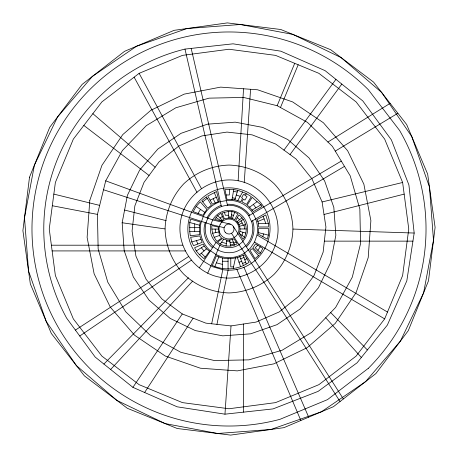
<?xml version="1.0" encoding="UTF-8"?>
<svg xmlns="http://www.w3.org/2000/svg" width="458" height="458" viewBox="0 0 458 458"><rect width="100%" height="100%" fill="white"/><g stroke="black" fill="none" stroke-linecap="round" stroke-linejoin="round"><path stroke-width="0.69" d="M268.354 235.16L268.359 228.296L258.678 228.296L258.364 234.13L267.317 239.162L268.354 235.16L258.678 232.664M199.333 231.41L199.654 225.239L200.301 221.958L190.7 219.13L189.732 222.508L189.732 231.41L190.253 235.773L199.814 234.645L199.333 231.41L189.732 231.41M238.137 180.767C212.352 175.712 185.496 194.015 180.767 219.863C175.712 245.648 194.015 272.504 219.863 277.233C245.648 282.288 272.504 263.985 277.233 238.137C282.288 212.352 263.985 185.496 238.137 180.767L243.53 88.772M244.223 182.771L250.578 89.281M224.958 414.175L273.02 408.914L318.087 391.39L357.08 362.799L387.348 325.088L406.819 280.834L414.175 233.042L408.914 184.98L391.39 139.913L362.799 100.92L325.088 70.652L280.834 51.182L233.042 43.825L184.98 49.086A185.221 185.221 0 0 0 66.61 318.087L95.201 357.08L132.912 387.348L177.166 406.819L224.958 414.175L231.021 325.924L256.039 322.094L279.214 311.927L298.965 296.103L313.948 275.71L323.142 252.129L325.924 226.979L322.094 201.961L311.927 178.786L296.103 159.035L275.71 144.052L252.129 134.858L226.979 132.076L201.961 135.906L178.786 146.073L159.035 161.897L144.052 182.29L134.858 205.871L132.076 231.021L135.906 256.039L146.073 279.214L161.897 298.965L182.29 313.948L205.871 323.142L231.021 325.924M257.035 235C258.982 225.096 255.593 214.613 248.213 207.72A28.671 28.671 0 0 0 227.54 200.364L220.178 201.72A28.671 28.671 0 0 0 203.472 215.947L200.965 223A28.671 28.671 0 0 0 209.787 250.28L215.947 254.528A28.671 28.671 0 0 0 244.583 253.068L250.28 248.213L254.528 242.053L257.035 235L387.497 312.058M245.837 233.065C247.297 226.235 244.583 218.987 238.881 214.928L235.71 220.412C239.414 223.332 241.171 228.994 239.351 233.42L242.958 239.276L244.549 237.273L245.837 233.065L240.038 231.45M231.072 218.18L231.948 211.476L234.719 212.203L237.834 213.88L234.719 219.651C231.611 217.561 227.798 217.831 224.363 218.872L222.164 212.953L228.256 211.476L231.948 211.476M165.069 228.926C165.573 212.06 172.248 195.995 183.847 183.738C196.133 172.174 212.209 165.533 229.074 165.069C245.94 165.573 262.005 172.248 274.262 183.847C285.826 196.133 292.467 212.209 292.931 229.074C292.427 245.94 285.752 262.005 274.153 274.262C261.867 285.826 245.791 292.467 228.926 292.931C212.06 292.427 195.995 285.752 183.738 274.153C172.174 261.867 165.533 245.791 165.069 228.926L122.154 222.754L127.41 195.314L139.587 170.17L157.861 149.033L180.984 133.347L207.377 124.175L235.246 122.154L262.686 127.41L287.83 139.587L308.967 157.861L324.653 180.984L333.825 207.377L335.846 235.246L330.59 262.686L318.413 287.83L300.139 308.967L277.016 324.653L250.623 333.825L222.754 335.846L195.314 330.59L170.17 318.413L149.033 300.139L133.347 277.016L124.175 250.623L122.154 222.754M226.023 246.169L226.836 240.101L229.693 240.101L234.13 238.904L237.261 243.799C231.072 247.354 222.966 246.816 217.527 242.105L222.279 238.624L226.836 240.101M231.988 199.757L233.752 189.566L237.736 190.27L245.608 193.213L244.543 195.102L243.438 194.478L241.601 197.736L242.637 198.314L240.805 201.572L234.845 199.757L227.002 199.476L224.964 189.566L233.752 189.566M211.676 323.783L222.788 269.688C258.415 275.212 283.582 233.626 262.165 204.623A41.163 41.163 0 0 0 224.472 188.089C206.398 190.19 191.158 204.812 188.312 222.788A41.163 41.163 0 0 0 203.272 261.129L212.466 266.693L222.788 269.688M216.949 324.367L228.158 269.802M233.528 268.691L233.528 266.877L235.515 257.86L237.427 257.659L244.561 254.728L249.049 262.331C238.463 269.825 224.076 270.855 212.312 265.514L216.376 255.816C222.267 258.781 229.132 259.388 235.515 257.86M97.439 214.396L105.706 180.841L122.366 150.573L146.302 125.647L175.866 107.767L209.054 98.144L243.604 97.439L277.159 105.706L307.427 122.366L332.353 146.302L350.233 175.866L359.856 209.054L360.56 243.604L352.294 277.159L335.634 307.427L311.698 332.353L282.134 350.233L248.946 359.856L214.396 360.56L180.841 352.294L150.573 335.634L125.647 311.698L107.767 282.134L98.144 248.946L97.439 214.396L52.309 205.739M262.812 236.631L263.516 233.912M234.845 199.757L237.736 190.27M241.984 235.372L242.94 232.258M232.372 218.546L234.719 212.203M277.159 105.706L294.712 63.319M280.468 107.527L298.187 64.755M384.668 318.877L402.628 275.521L408.754 229L402.628 182.479L384.668 139.123L356.106 101.894L318.877 73.332L275.521 55.372L229 49.246L182.479 55.372L139.123 73.332L101.894 101.894L73.332 139.123L55.372 182.479L49.246 229L55.372 275.521L73.332 318.877L101.894 356.106L139.123 384.668L182.479 402.628L229 408.754L275.521 402.628L318.877 384.668L356.106 356.106L384.668 318.877L254.528 242.053M214.813 266.567L218.913 256.795M207.686 273.226L219.92 245.311A18.669 18.669 0 0 0 238.584 245.024L242.408 241.996L245.311 238.08A18.669 18.669 0 0 0 238.08 212.689A18.669 18.669 0 0 0 212.689 219.92L105.706 180.841M260.493 252.976L262.863 248.356L255.575 243.856L252.931 247.738L259.36 254.116L260.493 252.976L255.215 247.738L257.74 245.19M237.736 200.638L242.683 191.942M196.207 206.432L193.196 211.619L202.814 215.277L206.867 209.403L200.312 201.846L196.207 206.432L204.823 212.369M198.005 213.451L200.512 209.403M144.619 392.495L193.127 318.173M199.379 267.781L216.004 242.408A18.669 18.669 0 0 1 210.892 224.449L212.689 219.92L230.305 224.122M132.912 387.348L182.29 313.948M257.854 250.354L260.304 246.776M220.287 244.045L223.601 239.334M283.943 150.104L335.926 79.349M290.023 154.569L341.811 84.077M217.762 215.632L214.573 219.365L221.729 221.071L222.496 220.481L223.596 219.405L221.037 213.21L217.762 215.632L222.496 220.481M110.641 369.469L192.704 281.052M103.903 364.064L188.444 277.771M199.511 254.751L206.438 248.86L209.569 251.156L204.016 258.713L199.511 254.751L196.253 250.915L194.581 247.755L203.312 243.999L204.171 245.992L206.438 248.86M202.717 201.846L207.176 198.314M237.181 221.615L242.019 217.813M220.126 218.06L222.359 216.411M249.616 207.199L257.098 201.652L260.968 204.823L261.953 206.484L253.32 211.59L249.616 207.199L247.102 205.173L252.238 197.341L257.098 201.652M79.755 336.012L191.53 260.11M237.971 222.931L243.267 219.393M75.404 330.075L188.433 256.646M327.917 142.037L390.13 103.331M196.253 250.915L204.171 245.992M335.262 151.106L397.865 113.246M251.854 210.216L260.968 204.823M248.763 215.838L251.494 221.403A23.742 23.742 0 0 1 246.828 244.681L242.162 248.763L236.597 251.494A23.742 23.742 0 0 1 218.466 250.28L213.319 246.828L209.237 242.162A23.742 23.742 0 0 1 205.716 224.334C207.84 214.052 217.012 206.037 227.483 205.304A23.742 23.742 0 0 1 248.763 215.838L341.296 161.084M251.494 221.403L344.49 166.374M244.835 259.858L246.879 258.65M218.203 201.749L219.061 201.251L216.56 191.53L207.777 196.081L212.438 204.205L218.203 201.749L214.338 192.681M238.807 224.603L242.139 222.943M210.108 200.146L216.268 197.215M257.82 221.466L264.117 218.872M240.702 258.85L244.017 257.505M242.574 263.464L245.654 262.216M233.752 243.061L236.168 242.093M214.155 237.381L219.382 235.504L221.58 238.166L216.977 241.4C213.256 237.061 211.516 231.227 211.814 225.554L218.414 227.145L219.382 235.504M239.007 262.216L241.687 261.283M239.643 226.269L245.78 224.46M191.77 241.933L201.028 239.316L202.178 242.351L193.522 245.648L191.77 241.933L190.671 237.278L199.814 235.916L201.028 239.316M230.431 245.082L234.158 244.062M324.012 214.47L404.162 194.123M322.094 201.961L402.628 182.479M212.667 233.231L218.689 231.994M230.053 242.545L233.351 242.064M226.075 194.959L229.361 194.959L229.361 189.566M228.645 215.26L225.336 215.26L224.363 212.134M228.823 217.023L231.221 217.023M258.604 223.372L268.354 223.372L268.354 226.968L258.615 226.968L258.604 223.372L257.035 219.559L265.772 214.974L268.354 223.372M189.732 227.672L199.493 227.672M240.038 228.96L246.181 228.96M211.814 229.074L218.414 229.074M324.361 241.137L412.933 241.137M226.693 241.177L229.853 241.177M51.382 245.202L182.656 245.202M52.132 250.921L185.547 250.921M222.365 261.249L228.067 261.249M233.528 266.877L230.78 266.877L230.78 258.656M292.931 229.074L414.175 233.042M233.443 191.358L237.204 192.011M232.326 197.793L235.286 198.303M224.122 227.695L210.892 224.449L103.508 189.755M53.838 194.106L99.661 205.39M124.587 210.039L166.162 220.653M216.376 262.835L222.365 264.38M189.732 222.508L199.654 225.239M221.58 242.202L226.378 243.524M231.508 214.825L233.534 215.397M236.288 195.011L240.187 196.327M216.067 217.613L221.729 221.071M239.351 233.42L244.549 237.273M216.004 242.408L219.92 245.311M83.837 125.429L149.056 175.471M92.865 113.664L155.125 167.222M237.296 217.67L239.603 219.714M201.331 253.2L205.23 257.064M330.676 312.585L367.39 349.952M325.724 317.743L361.351 357.48M201.331 247.755L204.016 250.915M253.36 204.423L255.879 207.829M231.525 233.374L263.882 282.128L340.031 401.546M233.374 226.475L343.357 398.952M134.125 77.162L196.98 192.337M139.123 73.332L201.354 188.433M241.097 220.848L243.267 225.204M213.188 198.68L215.249 203.009M243.965 267.346L308.681 417.169M196.402 240.627L197.85 243.999M236.752 269.121L300.849 420.484M239.711 256.411L243.456 265.646M232.361 239.608L234.565 245.082M263.184 216.336L265.772 223.372M243.215 255.198L246.221 263.854M237.427 257.659L240.587 266.768M191.181 48.411L227.483 205.304M184.98 49.086L221.403 206.506M215.117 229.074L215.833 232.584M229.693 240.101L230.563 246.003M228.256 211.476L228.92 217.997M244.103 224.958L244.48 228.96M243.53 324.012L243.53 412.143M228.067 258.656L228.067 268.772M222.365 258.117L222.365 268.594M194.696 223.87L194.696 231.41M252.587 220.75A24.818 24.818 0 0 1 246.358 246.839M227.248 204.302A25.522 25.522 0 0 1 249.759 215.249M212.512 247.738A22.934 22.934 0 0 1 205.258 222.628M207.022 217.848A25.671 25.671 0 0 1 221.14 205.373M89.791 200.381L87.123 237.387L94.13 273.821L110.326 307.198L134.606 335.25L165.327 356.061L200.381 368.209L237.387 370.877L273.821 363.87L307.198 347.674L335.25 323.394L356.061 292.673L368.209 257.619L370.877 220.613L363.87 184.179L347.674 150.802L323.394 122.75L292.673 101.939L257.619 89.791L220.613 87.123L184.179 94.13L150.802 110.326L122.75 134.606L101.939 165.327L89.791 200.381M29.501 177.223L22.9 230.626L30.343 283.908L51.325 333.458L84.415 375.881L127.358 408.301L177.223 428.499L230.626 435.1L283.908 427.658L333.458 406.675L375.881 373.585L408.301 330.642L428.499 280.777L435.1 227.374L427.658 174.092L406.675 124.542L373.585 82.119L330.642 49.699L280.777 29.501L227.374 22.9L174.092 30.343L124.542 51.325L82.119 84.415L49.699 127.358L29.501 177.223M34.407 165.12L24.503 217.659L28.533 270.976L46.229 321.43L76.383 365.581L116.933 400.429L165.12 423.593L217.659 433.497L270.976 429.467L321.43 411.771L365.581 381.617L400.429 341.067L423.593 292.88L433.497 240.341L429.467 187.024L411.771 136.57L381.617 92.419L341.067 57.571L292.88 34.407L240.341 24.503L187.024 28.533L136.57 46.229L92.419 76.383L57.571 116.933L34.407 165.12M220.195 224.254L219.268 226.693A10.002 10.002 0 0 0 234.25 237.513L236.276 235.864L237.805 233.746L238.733 231.307A10.002 10.002 0 0 0 223.75 220.487L221.724 222.136L220.195 224.254M246.541 193.705L245.379 195.606L247.039 196.625L244.921 200.077L243.479 199.19L241.893 201.772L246.541 204.388L251.305 196.625L246.541 193.705M258.495 255.621L255.009 258.65L250.016 250.194L252.415 248.642L258.495 255.621M206.323 196.934L201.766 200.644L207.726 208.161L211.436 205.218L206.323 196.934M368.318 368.318L327.51 399.628L279.993 419.31A197.02 197.02 0 0 1 38.69 178.007A197.02 197.02 0 0 1 368.318 89.682L399.628 130.49A197.02 197.02 0 0 1 368.318 368.318M225.428 232.572A5.049 5.049 0 0 0 233.878 230.305A5.049 5.049 0 0 0 227.695 224.122A5.049 5.049 0 0 0 225.428 232.572"/></g></svg>
